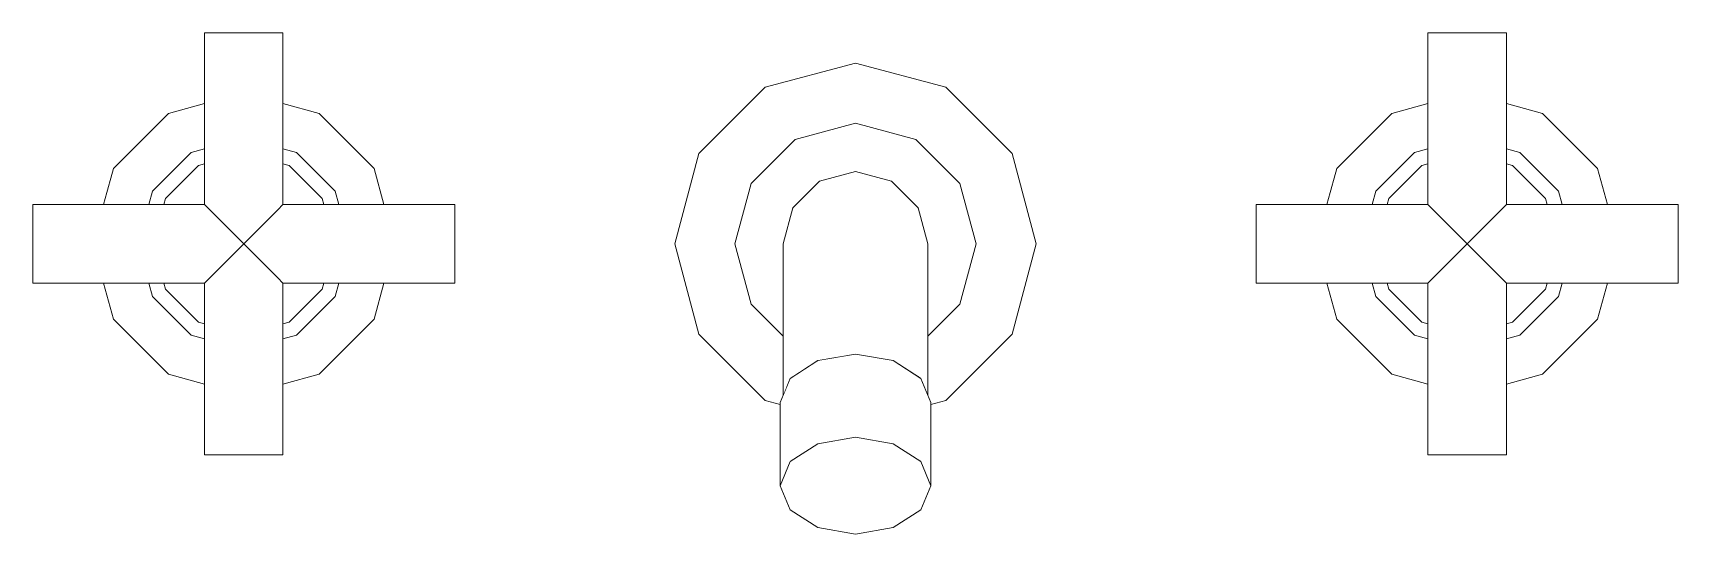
# Model space of a CAD drawing. Header units: millimetres. Extents: x -46169 to 228156, y -86316 to 18123.
# Drawn here: x 112330.2 to 112603.2, y -75859.1 to -75776 of the extents above; entities that cross this region are included whole.
import ezdxf

# ---------------------------------------------------------------- set-up
doc = ezdxf.new("R2010")
doc.units = ezdxf.units.MM
doc.header["$MEASUREMENT"] = 0
doc.linetypes.add('Wipeout_Contour', pattern=[1000, 0, -1000])
doc.layers.add('New_A-35-M_FFE_Fixed', color=7, linetype='Continuous')
doc.layers.add('New_A-35-M_FFE_Fixed_Pen_No__75', color=7, linetype='Continuous', lineweight=20, true_color=0x606060)

# ---------------------------------------------------------------- blocks, each defined once
blk = doc.blocks.new('Section Elem_95_1', base_point=(104446.78, -81110.96))
at = {"color": 254, "linetype": 'Wipeout_Contour', "lineweight": 0, "ltscale": 3797756.387090783}
blk.add_wipeout([(112440.7, -75795.96), (112436.68, -75810.96), (112440.7, -75825.96), (112451.68, -75836.94), (112454.18, -75837.61), (112454.18, -75837.3), (112454.68, -75836.1), (112454.68, -75826.28), (112449.36, -75820.96), (112446.68, -75810.96), (112449.36, -75800.96), (112456.68, -75793.64), (112466.68, -75790.96), (112476.68, -75793.64), (112484, -75800.96), (112486.68, -75810.96), (112484, -75820.96), (112478.68, -75826.28), (112478.68, -75836.1), (112479.18, -75837.3), (112479.18, -75837.61), (112481.68, -75836.94), (112492.66, -75825.96), (112496.68, -75810.96), (112492.66, -75795.96), (112481.68, -75784.98), (112466.68, -75780.96), (112451.68, -75784.98)], dxfattribs=at).dxf.layer = 'New_A-35-M_FFE_Fixed'
at = {"color": 254, "linetype": 'Wipeout_Contour', "lineweight": 0, "ltscale": 1084230.321264449}
blk.add_wipeout([(112343.53, -75798.46), (112341.92, -75804.46), (112349.42, -75804.46), (112350.03, -75802.21), (112356.43, -75795.81), (112358.68, -75795.2), (112358.68, -75787.7), (112352.68, -75789.31)], dxfattribs=at).dxf.layer = 'New_A-35-M_FFE_Fixed'
at = {"color": 254, "linetype": 'Wipeout_Contour', "lineweight": 0, "ltscale": 1084413.710793436}
blk.add_wipeout([(112371.68, -75787.7), (112371.68, -75795.2), (112373.93, -75795.81), (112380.34, -75802.21), (112380.94, -75804.46), (112388.44, -75804.46), (112386.83, -75798.46), (112377.68, -75789.31)], dxfattribs=at).dxf.layer = 'New_A-35-M_FFE_Fixed'
at = {"color": 254, "linetype": 'Wipeout_Contour', "lineweight": 0, "ltscale": 1085576.973103228}
blk.add_wipeout([(112546.53, -75798.46), (112544.92, -75804.46), (112552.42, -75804.46), (112553.03, -75802.21), (112559.43, -75795.81), (112561.68, -75795.2), (112561.68, -75787.7), (112555.68, -75789.31)], dxfattribs=at).dxf.layer = 'New_A-35-M_FFE_Fixed'
at = {"color": 254, "linetype": 'Wipeout_Contour', "lineweight": 0, "ltscale": 1085760.466055422}
blk.add_wipeout([(112580.68, -75789.31), (112574.68, -75787.7), (112574.68, -75795.2), (112576.93, -75795.81), (112583.34, -75802.21), (112583.94, -75804.46), (112591.44, -75804.46), (112589.83, -75798.46)], dxfattribs=at).dxf.layer = 'New_A-35-M_FFE_Fixed'
at = {"color": 254, "linetype": 'Wipeout_Contour', "lineweight": 0, "ltscale": 1084352.857919623}
blk.add_wipeout([(112349.42, -75817.46), (112341.92, -75817.46), (112343.53, -75823.46), (112352.68, -75832.61), (112358.68, -75834.22), (112358.68, -75826.72), (112356.43, -75826.12), (112350.03, -75819.71)], dxfattribs=at).dxf.layer = 'New_A-35-M_FFE_Fixed'
at = {"color": 254, "linetype": 'Wipeout_Contour', "lineweight": 0, "ltscale": 1084536.229473284}
blk.add_wipeout([(112371.68, -75834.22), (112377.68, -75832.61), (112386.83, -75823.46), (112388.44, -75817.46), (112380.94, -75817.46), (112380.34, -75819.71), (112373.93, -75826.12), (112371.68, -75826.72)], dxfattribs=at).dxf.layer = 'New_A-35-M_FFE_Fixed'
at = {"color": 254, "linetype": 'Wipeout_Contour', "lineweight": 0, "ltscale": 1085699.357770334}
blk.add_wipeout([(112552.42, -75817.46), (112544.92, -75817.46), (112546.53, -75823.46), (112555.68, -75832.61), (112561.68, -75834.22), (112561.68, -75826.72), (112559.43, -75826.12), (112553.03, -75819.71)], dxfattribs=at).dxf.layer = 'New_A-35-M_FFE_Fixed'
at = {"color": 254, "linetype": 'Wipeout_Contour', "lineweight": 0, "ltscale": 1085882.83277588}
blk.add_wipeout([(112574.68, -75834.22), (112580.68, -75832.61), (112589.83, -75823.46), (112591.44, -75817.46), (112583.94, -75817.46), (112583.34, -75819.71), (112576.93, -75826.12), (112574.68, -75826.72)], dxfattribs=at).dxf.layer = 'New_A-35-M_FFE_Fixed'
at = {"color": 254, "linetype": 'Wipeout_Contour', "lineweight": 0, "ltscale": 1627853.938393928}
blk.add_wipeout([(112477.51, -75855.11), (112479.18, -75851.09), (112477.51, -75847.07), (112472.93, -75844.13), (112466.68, -75843.05), (112460.43, -75844.13), (112455.86, -75847.07), (112454.18, -75851.09), (112455.86, -75855.11), (112460.43, -75858.05), (112466.68, -75859.12), (112472.93, -75858.05)], dxfattribs=at).dxf.layer = 'New_A-35-M_FFE_Fixed'
at = {"layer": 'New_A-35-M_FFE_Fixed_Pen_No__75', "linetype": 'Continuous'}
for p, q in [((112466.68, -75780.96), (112451.68, -75784.98)), ((112481.68, -75784.98), (112466.68, -75780.96)), ((112440.7, -75795.96), (112436.68, -75810.96)), ((112496.68, -75810.96), (112492.66, -75795.96)), ((112436.68, -75810.96), (112440.7, -75825.96)), ((112492.66, -75825.96), (112496.68, -75810.96)), ((112455.86, -75855.11), (112460.43, -75858.05)), ((112472.93, -75858.05), (112477.51, -75855.11)), ((112460.43, -75858.05), (112466.68, -75859.12)), ((112466.68, -75859.12), (112472.93, -75858.05))]:
    blk.add_line(p, q, dxfattribs=at)
at = {"color": 254, "linetype": 'Wipeout_Contour', "lineweight": 0, "ltscale": 2576980.339208189}
blk.add_wipeout([(112449.36, -75800.96), (112446.68, -75810.96), (112449.36, -75820.96), (112454.68, -75826.28), (112454.68, -75810.96), (112456.29, -75804.96), (112460.68, -75800.57), (112466.68, -75798.96), (112472.68, -75800.57), (112477.07, -75804.96), (112478.68, -75810.96), (112478.68, -75811.47), (112478.68, -75826.28), (112484, -75820.96), (112486.68, -75810.96), (112484, -75800.96), (112476.68, -75793.64), (112466.68, -75790.96), (112456.68, -75793.64)], dxfattribs=at).dxf.layer = 'New_A-35-M_FFE_Fixed'
at = {"color": 254, "linetype": 'Wipeout_Contour', "lineweight": 0, "ltscale": 1084263.234538076}
blk.add_wipeout([(112349.42, -75804.46), (112351.92, -75804.46), (112352.19, -75803.46), (112357.68, -75797.97), (112358.68, -75797.7), (112358.68, -75795.2), (112356.43, -75795.81), (112350.03, -75802.21)], dxfattribs=at).dxf.layer = 'New_A-35-M_FFE_Fixed'
at = {"color": 254, "linetype": 'Wipeout_Contour', "lineweight": 0, "ltscale": 1084406.976357007}
blk.add_wipeout([(112371.68, -75797.7), (112372.68, -75797.97), (112378.17, -75803.46), (112378.44, -75804.46), (112380.94, -75804.46), (112380.34, -75802.21), (112373.93, -75795.81), (112371.68, -75795.2)], dxfattribs=at).dxf.layer = 'New_A-35-M_FFE_Fixed'
at = {"color": 254, "linetype": 'Wipeout_Contour', "lineweight": 0, "ltscale": 1085609.881320663}
blk.add_wipeout([(112553.03, -75802.21), (112552.42, -75804.46), (112554.92, -75804.46), (112555.19, -75803.46), (112560.68, -75797.97), (112561.68, -75797.7), (112561.68, -75795.2), (112559.43, -75795.81)], dxfattribs=at).dxf.layer = 'New_A-35-M_FFE_Fixed'
at = {"color": 254, "linetype": 'Wipeout_Contour', "lineweight": 0, "ltscale": 1085753.704205516}
blk.add_wipeout([(112574.68, -75797.7), (112575.68, -75797.97), (112581.17, -75803.46), (112581.44, -75804.46), (112583.94, -75804.46), (112583.34, -75802.21), (112576.93, -75795.81), (112574.68, -75795.2)], dxfattribs=at).dxf.layer = 'New_A-35-M_FFE_Fixed'
at = {"color": 254, "linetype": 'Wipeout_Contour', "lineweight": 0, "ltscale": 1084359.583376404}
blk.add_wipeout([(112349.42, -75817.46), (112350.03, -75819.71), (112356.43, -75826.12), (112358.68, -75826.72), (112358.68, -75824.22), (112357.68, -75823.95), (112352.19, -75818.46), (112351.92, -75817.46)], dxfattribs=at).dxf.layer = 'New_A-35-M_FFE_Fixed'
at = {"color": 254, "linetype": 'Wipeout_Contour', "lineweight": 0, "ltscale": 1084503.313724025}
blk.add_wipeout([(112372.68, -75823.95), (112371.68, -75824.22), (112371.68, -75826.72), (112373.93, -75826.12), (112380.34, -75819.71), (112380.94, -75817.46), (112378.44, -75817.46), (112378.17, -75818.46)], dxfattribs=at).dxf.layer = 'New_A-35-M_FFE_Fixed'
at = {"color": 254, "linetype": 'Wipeout_Contour', "lineweight": 0, "ltscale": 1085706.110652912}
blk.add_wipeout([(112554.92, -75817.46), (112552.42, -75817.46), (112553.03, -75819.71), (112559.43, -75826.12), (112561.68, -75826.72), (112561.68, -75824.22), (112560.68, -75823.95), (112555.19, -75818.46)], dxfattribs=at).dxf.layer = 'New_A-35-M_FFE_Fixed'
at = {"color": 254, "linetype": 'Wipeout_Contour', "lineweight": 0, "ltscale": 1085849.922090617}
blk.add_wipeout([(112574.68, -75824.22), (112574.68, -75826.72), (112576.93, -75826.12), (112583.34, -75819.71), (112583.94, -75817.46), (112581.44, -75817.46), (112581.17, -75818.46), (112575.68, -75823.95)], dxfattribs=at).dxf.layer = 'New_A-35-M_FFE_Fixed'
at = {"layer": 'New_A-35-M_FFE_Fixed_Pen_No__75', "linetype": 'Continuous'}
for p, q in [((112451.68, -75784.98), (112440.7, -75795.96)), ((112492.66, -75795.96), (112481.68, -75784.98)), ((112466.68, -75790.96), (112456.68, -75793.64)), ((112476.68, -75793.64), (112466.68, -75790.96)), ((112449.36, -75800.96), (112446.68, -75810.96)), ((112486.68, -75810.96), (112484, -75800.96)), ((112446.68, -75810.96), (112449.36, -75820.96)), ((112484, -75820.96), (112486.68, -75810.96)), ((112440.7, -75825.96), (112451.68, -75836.94)), ((112481.68, -75836.94), (112492.66, -75825.96))]:
    blk.add_line(p, q, dxfattribs=at)
at = {"color": 254, "linetype": 'Wipeout_Contour', "lineweight": 0, "ltscale": 677674.540982}
blk.add_wipeout([(112351.92, -75804.46), (112358.68, -75804.46), (112358.68, -75797.7), (112357.68, -75797.97), (112352.19, -75803.46)], dxfattribs=at).dxf.layer = 'New_A-35-M_FFE_Fixed'
at = {"color": 254, "linetype": 'Wipeout_Contour', "lineweight": 0, "ltscale": 677752.699751}
blk.add_wipeout([(112371.68, -75797.7), (112371.68, -75804.46), (112378.44, -75804.46), (112378.17, -75803.46), (112372.68, -75797.97)], dxfattribs=at).dxf.layer = 'New_A-35-M_FFE_Fixed'
at = {"color": 254, "linetype": 'Wipeout_Contour', "lineweight": 0, "ltscale": 678516.19333}
blk.add_wipeout([(112555.19, -75803.46), (112554.92, -75804.46), (112561.68, -75804.46), (112561.68, -75797.7), (112560.68, -75797.97)], dxfattribs=at).dxf.layer = 'New_A-35-M_FFE_Fixed'
at = {"color": 254, "linetype": 'Wipeout_Contour', "lineweight": 0, "ltscale": 678594.396182}
blk.add_wipeout([(112575.68, -75797.97), (112574.68, -75797.7), (112574.68, -75804.46), (112581.44, -75804.46), (112581.17, -75803.46)], dxfattribs=at).dxf.layer = 'New_A-35-M_FFE_Fixed'
at = {"color": 254, "linetype": 'Wipeout_Contour', "lineweight": 0, "ltscale": 542559.272611}
blk.add_wipeout([(112478.68, -75810.96), (112477.07, -75804.96), (112477.07, -75805.52), (112478.68, -75811.47)], dxfattribs=at).dxf.layer = 'New_A-35-M_FFE_Fixed'
at = {"color": 254, "linetype": 'Wipeout_Contour', "lineweight": 0, "ltscale": 677726.398087}
blk.add_wipeout([(112351.92, -75817.46), (112352.19, -75818.46), (112357.68, -75823.95), (112358.68, -75824.22), (112358.68, -75817.46)], dxfattribs=at).dxf.layer = 'New_A-35-M_FFE_Fixed'
at = {"color": 254, "linetype": 'Wipeout_Contour', "lineweight": 0, "ltscale": 677804.551248}
blk.add_wipeout([(112371.68, -75817.46), (112371.68, -75824.22), (112372.68, -75823.95), (112378.17, -75818.46), (112378.44, -75817.46)], dxfattribs=at).dxf.layer = 'New_A-35-M_FFE_Fixed'
at = {"color": 254, "linetype": 'Wipeout_Contour', "lineweight": 0, "ltscale": 678567.986116}
blk.add_wipeout([(112554.92, -75817.46), (112555.19, -75818.46), (112560.68, -75823.95), (112561.68, -75824.22), (112561.68, -75817.46)], dxfattribs=at).dxf.layer = 'New_A-35-M_FFE_Fixed'
at = {"color": 254, "linetype": 'Wipeout_Contour', "lineweight": 0, "ltscale": 678646.183365}
blk.add_wipeout([(112574.68, -75824.22), (112575.68, -75823.95), (112581.17, -75818.46), (112581.44, -75817.46), (112574.68, -75817.46)], dxfattribs=at).dxf.layer = 'New_A-35-M_FFE_Fixed'
at = {"layer": 'New_A-35-M_FFE_Fixed_Pen_No__75', "linetype": 'Continuous'}
for p, q in [((112352.68, -75789.31), (112343.53, -75798.46)), ((112386.83, -75798.46), (112377.68, -75789.31)), ((112546.53, -75798.46), (112555.68, -75789.31)), ((112580.68, -75789.31), (112589.83, -75798.46)), ((112356.43, -75795.81), (112350.03, -75802.21)), ((112380.34, -75802.21), (112373.93, -75795.81)), ((112553.03, -75802.21), (112559.43, -75795.81)), ((112576.93, -75795.81), (112583.34, -75802.21)), ((112350.03, -75819.71), (112356.43, -75826.12)), ((112373.93, -75826.12), (112380.34, -75819.71)), ((112559.43, -75826.12), (112553.03, -75819.71)), ((112583.34, -75819.71), (112576.93, -75826.12)), ((112343.53, -75823.46), (112352.68, -75832.61)), ((112377.68, -75832.61), (112386.83, -75823.46)), ((112555.68, -75832.61), (112546.53, -75823.46)), ((112589.83, -75823.46), (112580.68, -75832.61))]:
    blk.add_line(p, q, dxfattribs=at)
at = {"color": 254, "linetype": 'Wipeout_Contour', "lineweight": 0, "ltscale": 542125.581269}
blk.add_wipeout([(112358.68, -75804.46), (112359.55, -75805.33), (112359.55, -75775.96), (112358.68, -75775.96)], dxfattribs=at).dxf.layer = 'New_A-35-M_FFE_Fixed'
at = {"color": 254, "linetype": 'Wipeout_Contour', "lineweight": 0, "ltscale": 542165.803547}
blk.add_wipeout([(112370.81, -75805.33), (112371.68, -75804.46), (112371.68, -75775.96), (112370.81, -75775.96)], dxfattribs=at).dxf.layer = 'New_A-35-M_FFE_Fixed'
at = {"color": 254, "linetype": 'Wipeout_Contour', "lineweight": 0, "ltscale": 542806.122561}
blk.add_wipeout([(112562.55, -75805.33), (112564.93, -75807.71), (112564.93, -75775.96), (112562.55, -75775.96)], dxfattribs=at).dxf.layer = 'New_A-35-M_FFE_Fixed'
at = {"color": 254, "linetype": 'Wipeout_Contour', "lineweight": 0, "ltscale": 542839.185665}
blk.add_wipeout([(112573.81, -75805.33), (112574.68, -75804.46), (112574.68, -75775.96), (112573.81, -75775.96)], dxfattribs=at).dxf.layer = 'New_A-35-M_FFE_Fixed'
at = {"color": 254, "linetype": 'Wipeout_Contour', "lineweight": 0, "ltscale": 542537.751343}
blk.add_wipeout([(112477.07, -75804.96), (112472.68, -75800.57), (112472.68, -75801.16), (112477.07, -75805.52)], dxfattribs=at).dxf.layer = 'New_A-35-M_FFE_Fixed'
at = {"color": 254, "linetype": 'Wipeout_Contour', "lineweight": 0, "ltscale": 542273.263807}
blk.add_wipeout([(112370.81, -75816.59), (112371.68, -75817.46), (112400.18, -75817.46), (112400.18, -75816.59)], dxfattribs=at).dxf.layer = 'New_A-35-M_FFE_Fixed'
at = {"color": 254, "linetype": 'Wipeout_Contour', "lineweight": 0, "ltscale": 542946.599148}
blk.add_wipeout([(112573.81, -75816.59), (112574.68, -75817.46), (112603.18, -75817.46), (112603.18, -75816.59)], dxfattribs=at).dxf.layer = 'New_A-35-M_FFE_Fixed'
at = {"color": 254, "linetype": 'Wipeout_Contour', "lineweight": 0, "ltscale": 542132.762308}
blk.add_wipeout([(112359.55, -75805.33), (112361.93, -75807.71), (112361.93, -75775.96), (112359.55, -75775.96)], dxfattribs=at).dxf.layer = 'New_A-35-M_FFE_Fixed'
at = {"color": 254, "linetype": 'Wipeout_Contour', "lineweight": 0, "ltscale": 542798.940707}
blk.add_wipeout([(112561.68, -75804.46), (112562.55, -75805.33), (112562.55, -75775.96), (112561.68, -75775.96)], dxfattribs=at).dxf.layer = 'New_A-35-M_FFE_Fixed'
at = {"color": 254, "linetype": 'Wipeout_Contour', "lineweight": 0, "ltscale": 542818.595722}
blk.add_wipeout([(112564.93, -75807.71), (112568.18, -75810.96), (112568.18, -75775.96), (112564.93, -75775.96)], dxfattribs=at).dxf.layer = 'New_A-35-M_FFE_Fixed'
at = {"color": 254, "linetype": 'Wipeout_Contour', "lineweight": 0, "ltscale": 542513.835106}
blk.add_wipeout([(112472.68, -75800.57), (112466.68, -75798.96), (112466.68, -75799.56), (112472.68, -75801.16)], dxfattribs=at).dxf.layer = 'New_A-35-M_FFE_Fixed'
at = {"color": 254, "linetype": 'Wipeout_Contour', "lineweight": 0, "ltscale": 542246.1322}
blk.add_wipeout([(112371.68, -75804.46), (112370.81, -75805.33), (112400.18, -75805.33), (112400.18, -75804.46)], dxfattribs=at).dxf.layer = 'New_A-35-M_FFE_Fixed'
at = {"color": 254, "linetype": 'Wipeout_Contour', "lineweight": 0, "ltscale": 542561.669094}
blk.add_wipeout([(112478.68, -75811.47), (112477.07, -75805.52), (112477.07, -75807.21), (112478.68, -75812.98)], dxfattribs=at).dxf.layer = 'New_A-35-M_FFE_Fixed'
at = {"color": 254, "linetype": 'Wipeout_Contour', "lineweight": 0, "ltscale": 542919.501189}
blk.add_wipeout([(112574.68, -75804.46), (112573.81, -75805.33), (112603.18, -75805.33), (112603.18, -75804.46)], dxfattribs=at).dxf.layer = 'New_A-35-M_FFE_Fixed'
at = {"layer": 'New_A-35-M_FFE_Fixed_Pen_No__75', "linetype": 'Continuous'}
for p, q in [((112359.55, -75775.96), (112358.68, -75775.96)), ((112561.68, -75775.96), (112562.55, -75775.96)), ((112562.55, -75775.96), (112564.93, -75775.96)), ((112358.68, -75787.7), (112352.68, -75789.31)), ((112555.68, -75789.31), (112561.68, -75787.7)), ((112358.68, -75795.2), (112356.43, -75795.81)), ((112559.43, -75795.81), (112561.68, -75795.2)), ((112358.68, -75797.7), (112357.68, -75797.97)), ((112378.17, -75803.46), (112372.68, -75797.97)), ((112560.68, -75797.97), (112561.68, -75797.7)), ((112575.68, -75797.97), (112581.17, -75803.46))]:
    blk.add_line(p, q, dxfattribs=at)
at = {"color": 254, "linetype": 'Wipeout_Contour', "lineweight": 0, "ltscale": 542145.234098}
blk.add_wipeout([(112361.93, -75807.71), (112365.18, -75810.96), (112365.18, -75775.96), (112361.93, -75775.96)], dxfattribs=at).dxf.layer = 'New_A-35-M_FFE_Fixed'
at = {"color": 254, "linetype": 'Wipeout_Contour', "lineweight": 0, "ltscale": 542162.206979}
blk.add_wipeout([(112368.43, -75807.71), (112370.81, -75805.33), (112370.81, -75775.96), (112368.43, -75775.96)], dxfattribs=at).dxf.layer = 'New_A-35-M_FFE_Fixed'
at = {"color": 254, "linetype": 'Wipeout_Contour', "lineweight": 0, "ltscale": 542835.583835}
blk.add_wipeout([(112571.43, -75807.71), (112573.81, -75805.33), (112573.81, -75775.96), (112571.43, -75775.96)], dxfattribs=at).dxf.layer = 'New_A-35-M_FFE_Fixed'
at = {"color": 254, "linetype": 'Wipeout_Contour', "lineweight": 0, "ltscale": 542493.933372}
blk.add_wipeout([(112466.68, -75798.96), (112460.68, -75800.57), (112460.68, -75801.16), (112466.68, -75799.56)], dxfattribs=at).dxf.layer = 'New_A-35-M_FFE_Fixed'
at = {"color": 254, "linetype": 'Wipeout_Contour', "lineweight": 0, "ltscale": 542540.375781}
blk.add_wipeout([(112477.07, -75805.52), (112472.68, -75801.16), (112472.68, -75803), (112477.07, -75807.21)], dxfattribs=at).dxf.layer = 'New_A-35-M_FFE_Fixed'
at = {"color": 254, "linetype": 'Wipeout_Contour', "lineweight": 0, "ltscale": 542110.012684}
blk.add_wipeout([(112359.55, -75805.33), (112358.68, -75804.46), (112330.18, -75804.46), (112330.18, -75805.33)], dxfattribs=at).dxf.layer = 'New_A-35-M_FFE_Fixed'
at = {"color": 254, "linetype": 'Wipeout_Contour', "lineweight": 0, "ltscale": 542789.669337}
blk.add_wipeout([(112564.93, -75807.71), (112562.55, -75805.33), (112533.18, -75805.33), (112533.18, -75807.71)], dxfattribs=at).dxf.layer = 'New_A-35-M_FFE_Fixed'
at = {"layer": 'New_A-35-M_FFE_Fixed_Pen_No__75', "linetype": 'Continuous'}
for p, q in [((112361.93, -75775.96), (112359.55, -75775.96)), ((112371.68, -75775.96), (112370.81, -75775.96)), ((112573.81, -75775.96), (112574.68, -75775.96)), ((112377.68, -75789.31), (112371.68, -75787.7)), ((112574.68, -75787.7), (112580.68, -75789.31)), ((112373.93, -75795.81), (112371.68, -75795.2)), ((112484, -75800.96), (112476.68, -75793.64)), ((112574.68, -75795.2), (112576.93, -75795.81)), ((112357.68, -75797.97), (112352.19, -75803.46)), ((112372.68, -75797.97), (112371.68, -75797.7)), ((112574.68, -75797.7), (112575.68, -75797.97))]:
    blk.add_line(p, q, dxfattribs=at)
at = {"color": 254, "linetype": 'Wipeout_Contour', "lineweight": 0, "ltscale": 542483.379421}
blk.add_wipeout([(112460.68, -75800.57), (112456.29, -75804.96), (112456.29, -75805.52), (112460.68, -75801.16)], dxfattribs=at).dxf.layer = 'New_A-35-M_FFE_Fixed'
at = {"color": 254, "linetype": 'Wipeout_Contour', "lineweight": 0, "ltscale": 542516.588088}
blk.add_wipeout([(112472.68, -75801.16), (112466.68, -75799.56), (112466.68, -75801.45), (112472.68, -75803)], dxfattribs=at).dxf.layer = 'New_A-35-M_FFE_Fixed'
at = {"color": 254, "linetype": 'Wipeout_Contour', "lineweight": 0, "ltscale": 542116.380089}
blk.add_wipeout([(112361.93, -75807.71), (112359.55, -75805.33), (112330.18, -75805.33), (112330.18, -75807.71)], dxfattribs=at).dxf.layer = 'New_A-35-M_FFE_Fixed'
at = {"color": 254, "linetype": 'Wipeout_Contour', "lineweight": 0, "ltscale": 542247.035222}
blk.add_wipeout([(112370.81, -75805.33), (112368.43, -75807.71), (112400.18, -75807.71), (112400.18, -75805.33)], dxfattribs=at).dxf.layer = 'New_A-35-M_FFE_Fixed'
at = {"color": 254, "linetype": 'Wipeout_Contour', "lineweight": 0, "ltscale": 542783.304901}
blk.add_wipeout([(112562.55, -75805.33), (112561.68, -75804.46), (112533.18, -75804.46), (112533.18, -75805.33)], dxfattribs=at).dxf.layer = 'New_A-35-M_FFE_Fixed'
at = {"color": 254, "linetype": 'Wipeout_Contour', "lineweight": 0, "ltscale": 542920.398163}
blk.add_wipeout([(112573.81, -75805.33), (112571.43, -75807.71), (112603.18, -75807.71), (112603.18, -75805.33)], dxfattribs=at).dxf.layer = 'New_A-35-M_FFE_Fixed'
at = {"color": 254, "linetype": 'Wipeout_Contour', "lineweight": 0, "ltscale": 542566.416063}
blk.add_wipeout([(112478.68, -75812.98), (112477.07, -75807.21), (112477.07, -75810.01), (112478.68, -75815.46)], dxfattribs=at).dxf.layer = 'New_A-35-M_FFE_Fixed'
at = {"layer": 'New_A-35-M_FFE_Fixed_Pen_No__75', "linetype": 'Continuous'}
for p, q in [((112358.68, -75775.96), (112358.68, -75804.46)), ((112371.68, -75775.96), (112371.68, -75804.46)), ((112561.68, -75775.96), (112561.68, -75804.46)), ((112574.68, -75775.96), (112574.68, -75804.46)), ((112555.19, -75803.46), (112560.68, -75797.97)), ((112343.53, -75798.46), (112341.92, -75804.46)), ((112388.44, -75804.46), (112386.83, -75798.46)), ((112544.92, -75804.46), (112546.53, -75798.46)), ((112589.83, -75798.46), (112591.44, -75804.46)), ((112350.03, -75802.21), (112349.42, -75804.46)), ((112352.19, -75803.46), (112351.92, -75804.46)), ((112378.44, -75804.46), (112378.17, -75803.46)), ((112380.94, -75804.46), (112380.34, -75802.21)), ((112552.42, -75804.46), (112553.03, -75802.21)), ((112554.92, -75804.46), (112555.19, -75803.46)), ((112581.17, -75803.46), (112581.44, -75804.46)), ((112583.34, -75802.21), (112583.94, -75804.46)), ((112330.18, -75804.46), (112358.68, -75804.46)), ((112330.18, -75804.46), (112330.18, -75805.33)), ((112358.68, -75804.46), (112359.55, -75805.33)), ((112370.81, -75805.33), (112371.68, -75804.46)), ((112371.68, -75804.46), (112400.18, -75804.46)), ((112400.18, -75804.46), (112400.18, -75805.33)), ((112561.68, -75804.46), (112533.18, -75804.46)), ((112533.18, -75804.46), (112533.18, -75805.33)), ((112561.68, -75804.46), (112562.55, -75805.33)), ((112573.81, -75805.33), (112574.68, -75804.46)), ((112603.18, -75804.46), (112574.68, -75804.46)), ((112603.18, -75804.46), (112603.18, -75805.33))]:
    blk.add_line(p, q, dxfattribs=at)
at = {"color": 254, "linetype": 'Wipeout_Contour', "lineweight": 0, "ltscale": 542156.011562}
blk.add_wipeout([(112365.18, -75810.96), (112368.43, -75807.71), (112368.43, -75775.96), (112365.18, -75775.96)], dxfattribs=at).dxf.layer = 'New_A-35-M_FFE_Fixed'
at = {"color": 254, "linetype": 'Wipeout_Contour', "lineweight": 0, "ltscale": 542829.379263}
blk.add_wipeout([(112568.18, -75810.96), (112571.43, -75807.71), (112571.43, -75775.96), (112568.18, -75775.96)], dxfattribs=at).dxf.layer = 'New_A-35-M_FFE_Fixed'
at = {"color": 254, "linetype": 'Wipeout_Contour', "lineweight": 0, "ltscale": 542496.686455}
blk.add_wipeout([(112466.68, -75799.56), (112460.68, -75801.16), (112460.68, -75803), (112466.68, -75801.45)], dxfattribs=at).dxf.layer = 'New_A-35-M_FFE_Fixed'
at = {"color": 254, "linetype": 'Wipeout_Contour', "lineweight": 0, "ltscale": 542545.605221}
blk.add_wipeout([(112477.07, -75807.21), (112472.68, -75803), (112472.68, -75806.01), (112477.07, -75810.01)], dxfattribs=at).dxf.layer = 'New_A-35-M_FFE_Fixed'
at = {"color": 254, "linetype": 'Wipeout_Contour', "lineweight": 0, "ltscale": 542485.000657}
blk.add_wipeout([(112456.29, -75804.96), (112454.68, -75810.96), (112454.68, -75811.47), (112456.29, -75805.52)], dxfattribs=at).dxf.layer = 'New_A-35-M_FFE_Fixed'
at = {"layer": 'New_A-35-M_FFE_Fixed_Pen_No__75', "linetype": 'Continuous'}
for p, q in [((112365.18, -75775.96), (112361.93, -75775.96)), ((112368.43, -75775.96), (112365.18, -75775.96)), ((112370.81, -75775.96), (112368.43, -75775.96)), ((112564.93, -75775.96), (112568.18, -75775.96)), ((112568.18, -75775.96), (112571.43, -75775.96)), ((112571.43, -75775.96), (112573.81, -75775.96))]:
    blk.add_line(p, q, dxfattribs=at)
at = {"color": 254, "linetype": 'Wipeout_Contour', "lineweight": 0, "ltscale": 542486.004121}
blk.add_wipeout([(112460.68, -75801.16), (112456.29, -75805.52), (112456.29, -75807.21), (112460.68, -75803)], dxfattribs=at).dxf.layer = 'New_A-35-M_FFE_Fixed'
at = {"color": 254, "linetype": 'Wipeout_Contour', "lineweight": 0, "ltscale": 542522.093664}
blk.add_wipeout([(112472.68, -75803), (112466.68, -75801.45), (112466.68, -75804.55), (112472.68, -75806.01)], dxfattribs=at).dxf.layer = 'New_A-35-M_FFE_Fixed'
at = {"color": 254, "linetype": 'Wipeout_Contour', "lineweight": 0, "ltscale": 542248.64969}
blk.add_wipeout([(112368.43, -75807.71), (112365.18, -75810.96), (112400.18, -75810.96), (112400.18, -75807.71)], dxfattribs=at).dxf.layer = 'New_A-35-M_FFE_Fixed'
at = {"color": 254, "linetype": 'Wipeout_Contour', "lineweight": 0, "ltscale": 542922.002182}
blk.add_wipeout([(112571.43, -75807.71), (112568.18, -75810.96), (112603.18, -75810.96), (112603.18, -75807.71)], dxfattribs=at).dxf.layer = 'New_A-35-M_FFE_Fixed'
at = {"color": 254, "linetype": 'Wipeout_Contour', "lineweight": 0, "ltscale": 542573.406758}
blk.add_wipeout([(112478.68, -75815.46), (112477.07, -75810.01), (112477.07, -75813.83), (112478.68, -75818.86)], dxfattribs=at).dxf.layer = 'New_A-35-M_FFE_Fixed'
at = {"layer": 'New_A-35-M_FFE_Fixed_Pen_No__75', "linetype": 'Continuous'}
for p, q in [((112456.68, -75793.64), (112449.36, -75800.96)), ((112368.43, -75807.71), (112370.81, -75805.33)), ((112400.18, -75805.33), (112400.18, -75807.71)), ((112571.43, -75807.71), (112573.81, -75805.33)), ((112603.18, -75805.33), (112603.18, -75807.71)), ((112478.68, -75810.96), (112478.68, -75811.47))]:
    blk.add_line(p, q, dxfattribs=at)
at = {"color": 254, "linetype": 'Wipeout_Contour', "lineweight": 0, "ltscale": 542502.192231}
blk.add_wipeout([(112466.68, -75801.45), (112460.68, -75803), (112460.68, -75806.01), (112466.68, -75804.55)], dxfattribs=at).dxf.layer = 'New_A-35-M_FFE_Fixed'
at = {"color": 254, "linetype": 'Wipeout_Contour', "lineweight": 0, "ltscale": 542487.397468}
blk.add_wipeout([(112456.29, -75805.52), (112454.68, -75811.47), (112454.68, -75812.98), (112456.29, -75807.21)], dxfattribs=at).dxf.layer = 'New_A-35-M_FFE_Fixed'
at = {"color": 254, "linetype": 'Wipeout_Contour', "lineweight": 0, "ltscale": 542553.307502}
blk.add_wipeout([(112477.07, -75810.01), (112472.68, -75806.01), (112472.68, -75810.15), (112477.07, -75813.83)], dxfattribs=at).dxf.layer = 'New_A-35-M_FFE_Fixed'
at = {"color": 254, "linetype": 'Wipeout_Contour', "lineweight": 0, "ltscale": 542255.919646}
blk.add_wipeout([(112365.18, -75810.96), (112368.43, -75814.21), (112400.18, -75814.21), (112400.18, -75810.96)], dxfattribs=at).dxf.layer = 'New_A-35-M_FFE_Fixed'
at = {"color": 254, "linetype": 'Wipeout_Contour', "lineweight": 0, "ltscale": 542929.263122}
blk.add_wipeout([(112568.18, -75810.96), (112571.43, -75814.21), (112603.18, -75814.21), (112603.18, -75810.96)], dxfattribs=at).dxf.layer = 'New_A-35-M_FFE_Fixed'
at = {"layer": 'New_A-35-M_FFE_Fixed_Pen_No__75', "linetype": 'Continuous'}
for p, q in [((112466.68, -75798.96), (112460.68, -75800.57)), ((112472.68, -75800.57), (112466.68, -75798.96)), ((112400.18, -75807.71), (112400.18, -75810.96)), ((112603.18, -75807.71), (112603.18, -75810.96))]:
    blk.add_line(p, q, dxfattribs=at)
at = {"color": 254, "linetype": 'Wipeout_Contour', "lineweight": 0, "ltscale": 542491.23408}
blk.add_wipeout([(112460.68, -75803), (112456.29, -75807.21), (112456.29, -75810.01), (112460.68, -75806.01)], dxfattribs=at).dxf.layer = 'New_A-35-M_FFE_Fixed'
at = {"color": 254, "linetype": 'Wipeout_Contour', "lineweight": 0, "ltscale": 542530.204937}
blk.add_wipeout([(112472.68, -75806.01), (112466.68, -75804.55), (112466.68, -75808.8), (112472.68, -75810.15)], dxfattribs=at).dxf.layer = 'New_A-35-M_FFE_Fixed'
at = {"color": 254, "linetype": 'Wipeout_Contour', "lineweight": 0, "ltscale": 542127.358655}
blk.add_wipeout([(112365.18, -75810.96), (112361.93, -75807.71), (112330.18, -75807.71), (112330.18, -75810.96)], dxfattribs=at).dxf.layer = 'New_A-35-M_FFE_Fixed'
at = {"color": 254, "linetype": 'Wipeout_Contour', "lineweight": 0, "ltscale": 542800.642733}
blk.add_wipeout([(112568.18, -75810.96), (112564.93, -75807.71), (112533.18, -75807.71), (112533.18, -75810.96)], dxfattribs=at).dxf.layer = 'New_A-35-M_FFE_Fixed'
at = {"color": 254, "linetype": 'Wipeout_Contour', "lineweight": 0, "ltscale": 542266.89702}
blk.add_wipeout([(112368.43, -75814.21), (112370.81, -75816.59), (112400.18, -75816.59), (112400.18, -75814.21)], dxfattribs=at).dxf.layer = 'New_A-35-M_FFE_Fixed'
at = {"color": 254, "linetype": 'Wipeout_Contour', "lineweight": 0, "ltscale": 542582.494303}
blk.add_wipeout([(112478.68, -75818.86), (112477.07, -75813.83), (112477.07, -75818.61), (112478.68, -75823.1)], dxfattribs=at).dxf.layer = 'New_A-35-M_FFE_Fixed'
at = {"color": 254, "linetype": 'Wipeout_Contour', "lineweight": 0, "ltscale": 542940.235329}
blk.add_wipeout([(112571.43, -75814.21), (112573.81, -75816.59), (112603.18, -75816.59), (112603.18, -75814.21)], dxfattribs=at).dxf.layer = 'New_A-35-M_FFE_Fixed'
at = {"layer": 'New_A-35-M_FFE_Fixed_Pen_No__75', "linetype": 'Continuous'}
for p, q in [((112477.07, -75804.96), (112472.68, -75800.57)), ((112330.18, -75805.33), (112330.18, -75807.71)), ((112359.55, -75805.33), (112361.93, -75807.71)), ((112533.18, -75805.33), (112533.18, -75807.71)), ((112562.55, -75805.33), (112564.93, -75807.71)), ((112400.18, -75810.96), (112400.18, -75814.21)), ((112478.68, -75811.47), (112478.68, -75812.98)), ((112603.18, -75810.96), (112603.18, -75814.21)), ((112400.18, -75814.21), (112400.18, -75816.59)), ((112478.68, -75812.98), (112478.68, -75815.46)), ((112603.18, -75814.21), (112603.18, -75816.59)), ((112378.17, -75818.46), (112378.44, -75817.46)), ((112380.34, -75819.71), (112380.94, -75817.46)), ((112386.83, -75823.46), (112388.44, -75817.46)), ((112400.18, -75816.59), (112400.18, -75817.46)), ((112581.44, -75817.46), (112581.17, -75818.46)), ((112583.94, -75817.46), (112583.34, -75819.71)), ((112591.44, -75817.46), (112589.83, -75823.46)), ((112603.18, -75816.59), (112603.18, -75817.46))]:
    blk.add_line(p, q, dxfattribs=at)
at = {"color": 254, "linetype": 'Wipeout_Contour', "lineweight": 0, "ltscale": 542510.303798}
blk.add_wipeout([(112466.68, -75804.55), (112460.68, -75806.01), (112460.68, -75810.15), (112466.68, -75808.8)], dxfattribs=at).dxf.layer = 'New_A-35-M_FFE_Fixed'
at = {"color": 254, "linetype": 'Wipeout_Contour', "lineweight": 0, "ltscale": 542492.145085}
blk.add_wipeout([(112456.29, -75807.21), (112454.68, -75812.98), (112454.68, -75815.46), (112456.29, -75810.01)], dxfattribs=at).dxf.layer = 'New_A-35-M_FFE_Fixed'
at = {"color": 254, "linetype": 'Wipeout_Contour', "lineweight": 0, "ltscale": 542238.050963}
blk.add_wipeout([(112368.43, -75814.21), (112365.18, -75810.96), (112365.18, -75845.96), (112368.43, -75845.96)], dxfattribs=at).dxf.layer = 'New_A-35-M_FFE_Fixed'
at = {"color": 254, "linetype": 'Wipeout_Contour', "lineweight": 0, "ltscale": 542563.320785}
blk.add_wipeout([(112477.07, -75813.83), (112472.68, -75810.15), (112472.68, -75815.32), (112477.07, -75818.61)], dxfattribs=at).dxf.layer = 'New_A-35-M_FFE_Fixed'
at = {"color": 254, "linetype": 'Wipeout_Contour', "lineweight": 0, "ltscale": 542911.316912}
blk.add_wipeout([(112571.43, -75814.21), (112568.18, -75810.96), (112568.18, -75845.96), (112571.43, -75845.96)], dxfattribs=at).dxf.layer = 'New_A-35-M_FFE_Fixed'
at = {"color": 254, "linetype": 'Wipeout_Contour', "lineweight": 0, "ltscale": 542257.701791}
blk.add_wipeout([(112371.68, -75817.46), (112370.81, -75816.59), (112370.81, -75845.96), (112371.68, -75845.96)], dxfattribs=at).dxf.layer = 'New_A-35-M_FFE_Fixed'
at = {"color": 254, "linetype": 'Wipeout_Contour', "lineweight": 0, "ltscale": 542930.96993}
blk.add_wipeout([(112574.68, -75817.46), (112573.81, -75816.59), (112573.81, -75845.96), (112574.68, -75845.96)], dxfattribs=at).dxf.layer = 'New_A-35-M_FFE_Fixed'
at = {"layer": 'New_A-35-M_FFE_Fixed_Pen_No__75', "linetype": 'Continuous'}
for p, q in [((112478.68, -75810.96), (112477.07, -75804.96)), ((112372.68, -75823.95), (112378.17, -75818.46)), ((112581.17, -75818.46), (112575.68, -75823.95))]:
    blk.add_line(p, q, dxfattribs=at)
at = {"color": 254, "linetype": 'Wipeout_Contour', "lineweight": 0, "ltscale": 542498.937126}
blk.add_wipeout([(112460.68, -75806.01), (112456.29, -75810.01), (112456.29, -75813.83), (112460.68, -75810.15)], dxfattribs=at).dxf.layer = 'New_A-35-M_FFE_Fixed'
at = {"color": 254, "linetype": 'Wipeout_Contour', "lineweight": 0, "ltscale": 542540.75129}
blk.add_wipeout([(112472.68, -75810.15), (112466.68, -75808.8), (112466.68, -75814.12), (112472.68, -75815.32)], dxfattribs=at).dxf.layer = 'New_A-35-M_FFE_Fixed'
at = {"color": 254, "linetype": 'Wipeout_Contour', "lineweight": 0, "ltscale": 542134.63031}
blk.add_wipeout([(112361.93, -75814.21), (112365.18, -75810.96), (112330.18, -75810.96), (112330.18, -75814.21)], dxfattribs=at).dxf.layer = 'New_A-35-M_FFE_Fixed'
at = {"color": 254, "linetype": 'Wipeout_Contour', "lineweight": 0, "ltscale": 542807.905368}
blk.add_wipeout([(112564.93, -75814.21), (112568.18, -75810.96), (112533.18, -75810.96), (112533.18, -75814.21)], dxfattribs=at).dxf.layer = 'New_A-35-M_FFE_Fixed'
at = {"color": 254, "linetype": 'Wipeout_Contour', "lineweight": 0, "ltscale": 542250.521468}
blk.add_wipeout([(112370.81, -75816.59), (112368.43, -75814.21), (112368.43, -75845.96), (112370.81, -75845.96)], dxfattribs=at).dxf.layer = 'New_A-35-M_FFE_Fixed'
at = {"color": 254, "linetype": 'Wipeout_Contour', "lineweight": 0, "ltscale": 542923.78879}
blk.add_wipeout([(112573.81, -75816.59), (112571.43, -75814.21), (112571.43, -75845.96), (112573.81, -75845.96)], dxfattribs=at).dxf.layer = 'New_A-35-M_FFE_Fixed'
at = {"color": 254, "linetype": 'Wipeout_Contour', "lineweight": 0, "ltscale": 542593.390436}
blk.add_wipeout([(112478.68, -75823.1), (112477.07, -75818.61), (112477.07, -75824.08), (112478.68, -75828.11)], dxfattribs=at).dxf.layer = 'New_A-35-M_FFE_Fixed'
at = {"layer": 'New_A-35-M_FFE_Fixed_Pen_No__75', "linetype": 'Continuous'}
for p, q in [((112460.68, -75800.57), (112456.29, -75804.96)), ((112330.18, -75807.71), (112330.18, -75810.96)), ((112533.18, -75807.71), (112533.18, -75810.96)), ((112370.81, -75816.59), (112368.43, -75814.21)), ((112573.81, -75816.59), (112571.43, -75814.21)), ((112371.68, -75817.46), (112370.81, -75816.59)), ((112371.68, -75817.46), (112400.18, -75817.46)), ((112371.68, -75817.46), (112371.68, -75845.96)), ((112478.68, -75815.46), (112478.68, -75818.86)), ((112574.68, -75817.46), (112573.81, -75816.59)), ((112603.18, -75817.46), (112574.68, -75817.46)), ((112574.68, -75817.46), (112574.68, -75845.96)), ((112371.68, -75824.22), (112372.68, -75823.95)), ((112575.68, -75823.95), (112574.68, -75824.22)), ((112371.68, -75826.72), (112373.93, -75826.12)), ((112576.93, -75826.12), (112574.68, -75826.72)), ((112371.68, -75834.22), (112377.68, -75832.61)), ((112580.68, -75832.61), (112574.68, -75834.22)), ((112370.81, -75845.96), (112368.43, -75845.96)), ((112371.68, -75845.96), (112370.81, -75845.96)), ((112571.43, -75845.96), (112573.81, -75845.96)), ((112573.81, -75845.96), (112574.68, -75845.96))]:
    blk.add_line(p, q, dxfattribs=at)
at = {"color": 254, "linetype": 'Wipeout_Contour', "lineweight": 0, "ltscale": 542520.850533}
blk.add_wipeout([(112466.68, -75808.8), (112460.68, -75810.15), (112460.68, -75815.32), (112466.68, -75814.12)], dxfattribs=at).dxf.layer = 'New_A-35-M_FFE_Fixed'
at = {"color": 254, "linetype": 'Wipeout_Contour', "lineweight": 0, "ltscale": 542227.275201}
blk.add_wipeout([(112365.18, -75810.96), (112361.93, -75814.21), (112361.93, -75845.96), (112365.18, -75845.96)], dxfattribs=at).dxf.layer = 'New_A-35-M_FFE_Fixed'
at = {"color": 254, "linetype": 'Wipeout_Contour', "lineweight": 0, "ltscale": 542499.136733}
blk.add_wipeout([(112456.29, -75810.01), (112454.68, -75815.46), (112454.68, -75818.86), (112456.29, -75813.83)], dxfattribs=at).dxf.layer = 'New_A-35-M_FFE_Fixed'
at = {"color": 254, "linetype": 'Wipeout_Contour', "lineweight": 0, "ltscale": 542900.53507}
blk.add_wipeout([(112568.18, -75810.96), (112564.93, -75814.21), (112564.93, -75845.96), (112568.18, -75845.96)], dxfattribs=at).dxf.layer = 'New_A-35-M_FFE_Fixed'
at = {"color": 254, "linetype": 'Wipeout_Contour', "lineweight": 0, "ltscale": 542575.1877}
blk.add_wipeout([(112477.07, -75818.61), (112472.68, -75815.32), (112472.68, -75821.14), (112477.07, -75824.08)], dxfattribs=at).dxf.layer = 'New_A-35-M_FFE_Fixed'
at = {"layer": 'New_A-35-M_FFE_Fixed_Pen_No__75', "linetype": 'Continuous'}
for p, q in [((112361.93, -75807.71), (112365.18, -75810.96)), ((112365.18, -75810.96), (112368.43, -75807.71)), ((112564.93, -75807.71), (112568.18, -75810.96)), ((112568.18, -75810.96), (112571.43, -75807.71)), ((112368.43, -75814.21), (112365.18, -75810.96)), ((112454.68, -75810.96), (112454.68, -75811.47)), ((112571.43, -75814.21), (112568.18, -75810.96)), ((112368.43, -75845.96), (112365.18, -75845.96)), ((112568.18, -75845.96), (112571.43, -75845.96))]:
    blk.add_line(p, q, dxfattribs=at)
at = {"color": 254, "linetype": 'Wipeout_Contour', "lineweight": 0, "ltscale": 542508.951403}
blk.add_wipeout([(112460.68, -75810.15), (112456.29, -75813.83), (112456.29, -75818.61), (112460.68, -75815.32)], dxfattribs=at).dxf.layer = 'New_A-35-M_FFE_Fixed'
at = {"color": 254, "linetype": 'Wipeout_Contour', "lineweight": 0, "ltscale": 542136.246712}
blk.add_wipeout([(112359.55, -75816.59), (112361.93, -75814.21), (112330.18, -75814.21), (112330.18, -75816.59)], dxfattribs=at).dxf.layer = 'New_A-35-M_FFE_Fixed'
at = {"color": 254, "linetype": 'Wipeout_Contour', "lineweight": 0, "ltscale": 542553.180164}
blk.add_wipeout([(112472.68, -75815.32), (112466.68, -75814.12), (112466.68, -75820.06), (112472.68, -75821.14)], dxfattribs=at).dxf.layer = 'New_A-35-M_FFE_Fixed'
at = {"color": 254, "linetype": 'Wipeout_Contour', "lineweight": 0, "ltscale": 542809.511318}
blk.add_wipeout([(112562.55, -75816.59), (112564.93, -75814.21), (112533.18, -75814.21), (112533.18, -75816.59)], dxfattribs=at).dxf.layer = 'New_A-35-M_FFE_Fixed'
at = {"color": 254, "linetype": 'Wipeout_Contour', "lineweight": 0, "ltscale": 678262.571635}
blk.add_wipeout([(112477.07, -75833), (112477.51, -75833.28), (112478.68, -75836.1), (112478.68, -75828.11), (112477.07, -75824.08)], dxfattribs=at).dxf.layer = 'New_A-35-M_FFE_Fixed'
at = {"layer": 'New_A-35-M_FFE_Fixed_Pen_No__75', "linetype": 'Continuous'}
for p, q in [((112456.29, -75804.96), (112454.68, -75810.96)), ((112330.18, -75810.96), (112330.18, -75814.21)), ((112533.18, -75810.96), (112533.18, -75814.21)), ((112478.68, -75818.86), (112478.68, -75823.1)), ((112478.68, -75826.28), (112484, -75820.96)), ((112478.68, -75823.1), (112478.68, -75828.11))]:
    blk.add_line(p, q, dxfattribs=at)
at = {"color": 254, "linetype": 'Wipeout_Contour', "lineweight": 0, "ltscale": 542508.225518}
blk.add_wipeout([(112456.29, -75813.83), (112454.68, -75818.86), (112454.68, -75823.1), (112456.29, -75818.61)], dxfattribs=at).dxf.layer = 'New_A-35-M_FFE_Fixed'
at = {"color": 254, "linetype": 'Wipeout_Contour', "lineweight": 0, "ltscale": 542533.279857}
blk.add_wipeout([(112466.68, -75814.12), (112460.68, -75815.32), (112460.68, -75821.14), (112466.68, -75820.06)], dxfattribs=at).dxf.layer = 'New_A-35-M_FFE_Fixed'
at = {"color": 254, "linetype": 'Wipeout_Contour', "lineweight": 0, "ltscale": 542137.151109}
blk.add_wipeout([(112358.68, -75817.46), (112359.55, -75816.59), (112330.18, -75816.59), (112330.18, -75817.46)], dxfattribs=at).dxf.layer = 'New_A-35-M_FFE_Fixed'
at = {"color": 254, "linetype": 'Wipeout_Contour', "lineweight": 0, "ltscale": 542810.409664}
blk.add_wipeout([(112561.68, -75817.46), (112562.55, -75816.59), (112533.18, -75816.59), (112533.18, -75817.46)], dxfattribs=at).dxf.layer = 'New_A-35-M_FFE_Fixed'
at = {"color": 254, "linetype": 'Wipeout_Contour', "lineweight": 0, "ltscale": 678240.194535}
blk.add_wipeout([(112472.68, -75830.3), (112472.93, -75830.34), (112477.07, -75833), (112477.07, -75824.08), (112472.68, -75821.14)], dxfattribs=at).dxf.layer = 'New_A-35-M_FFE_Fixed'
at = {"layer": 'New_A-35-M_FFE_Fixed_Pen_No__75', "linetype": 'Continuous'}
for p, q in [((112454.68, -75811.47), (112454.68, -75812.98)), ((112330.18, -75814.21), (112330.18, -75816.59)), ((112454.68, -75812.98), (112454.68, -75815.46)), ((112533.18, -75814.21), (112533.18, -75816.59)), ((112330.18, -75816.59), (112330.18, -75817.46)), ((112341.92, -75817.46), (112343.53, -75823.46)), ((112349.42, -75817.46), (112350.03, -75819.71)), ((112351.92, -75817.46), (112352.19, -75818.46)), ((112533.18, -75816.59), (112533.18, -75817.46)), ((112546.53, -75823.46), (112544.92, -75817.46)), ((112553.03, -75819.71), (112552.42, -75817.46)), ((112555.19, -75818.46), (112554.92, -75817.46))]:
    blk.add_line(p, q, dxfattribs=at)
at = {"color": 254, "linetype": 'Wipeout_Contour', "lineweight": 0, "ltscale": 542221.081631}
blk.add_wipeout([(112361.93, -75814.21), (112359.55, -75816.59), (112359.55, -75845.96), (112361.93, -75845.96)], dxfattribs=at).dxf.layer = 'New_A-35-M_FFE_Fixed'
at = {"color": 254, "linetype": 'Wipeout_Contour', "lineweight": 0, "ltscale": 542520.819496}
blk.add_wipeout([(112460.68, -75815.32), (112456.29, -75818.61), (112456.29, -75824.08), (112460.68, -75821.14)], dxfattribs=at).dxf.layer = 'New_A-35-M_FFE_Fixed'
at = {"color": 254, "linetype": 'Wipeout_Contour', "lineweight": 0, "ltscale": 542890.731781}
blk.add_wipeout([(112562.55, -75816.59), (112561.68, -75817.46), (112561.68, -75845.96), (112562.55, -75845.96)], dxfattribs=at).dxf.layer = 'New_A-35-M_FFE_Fixed'
at = {"color": 254, "linetype": 'Wipeout_Contour', "lineweight": 0, "ltscale": 542570.01366}
blk.add_wipeout([(112466.68, -75829.26), (112472.68, -75830.3), (112472.68, -75821.14), (112466.68, -75820.06)], dxfattribs=at).dxf.layer = 'New_A-35-M_FFE_Fixed'
at = {"color": 254, "linetype": 'Wipeout_Contour', "lineweight": 0, "ltscale": 542636.745979}
blk.add_wipeout([(112479.18, -75837.3), (112477.51, -75833.28), (112477.51, -75847.07), (112479.18, -75851.09)], dxfattribs=at).dxf.layer = 'New_A-35-M_FFE_Fixed'
at = {"layer": 'New_A-35-M_FFE_Fixed_Pen_No__75', "linetype": 'Continuous'}
for p, q in [((112365.18, -75810.96), (112361.93, -75814.21)), ((112560.68, -75823.95), (112555.19, -75818.46)), ((112479.18, -75837.61), (112481.68, -75836.94)), ((112479.18, -75837.3), (112479.18, -75851.09)), ((112365.18, -75845.96), (112361.93, -75845.96)), ((112477.51, -75855.11), (112479.18, -75851.09))]:
    blk.add_line(p, q, dxfattribs=at)
at = {"color": 254, "linetype": 'Wipeout_Contour', "lineweight": 0, "ltscale": 542894.332341}
blk.add_wipeout([(112564.93, -75814.21), (112562.55, -75816.59), (112562.55, -75845.96), (112564.93, -75845.96)], dxfattribs=at).dxf.layer = 'New_A-35-M_FFE_Fixed'
at = {"color": 254, "linetype": 'Wipeout_Contour', "lineweight": 0, "ltscale": 542217.486335}
blk.add_wipeout([(112359.55, -75816.59), (112358.68, -75817.46), (112358.68, -75845.96), (112359.55, -75845.96)], dxfattribs=at).dxf.layer = 'New_A-35-M_FFE_Fixed'
at = {"color": 254, "linetype": 'Wipeout_Contour', "lineweight": 0, "ltscale": 542519.123137}
blk.add_wipeout([(112456.29, -75818.61), (112454.68, -75823.1), (112454.68, -75828.11), (112456.29, -75824.08)], dxfattribs=at).dxf.layer = 'New_A-35-M_FFE_Fixed'
at = {"color": 254, "linetype": 'Wipeout_Contour', "lineweight": 0, "ltscale": 542550.113967}
blk.add_wipeout([(112460.68, -75830.3), (112466.68, -75829.26), (112466.68, -75820.06), (112460.68, -75821.14)], dxfattribs=at).dxf.layer = 'New_A-35-M_FFE_Fixed'
at = {"color": 254, "linetype": 'Wipeout_Contour', "lineweight": 0, "ltscale": 542618.601568}
blk.add_wipeout([(112477.51, -75833.28), (112472.93, -75830.34), (112472.93, -75844.13), (112477.51, -75847.07)], dxfattribs=at).dxf.layer = 'New_A-35-M_FFE_Fixed'
at = {"layer": 'New_A-35-M_FFE_Fixed_Pen_No__75', "linetype": 'Continuous'}
for p, q in [((112568.18, -75810.96), (112564.93, -75814.21)), ((112361.93, -75814.21), (112359.55, -75816.59)), ((112564.93, -75814.21), (112562.55, -75816.59)), ((112358.68, -75817.46), (112330.18, -75817.46)), ((112359.55, -75816.59), (112358.68, -75817.46)), ((112358.68, -75817.46), (112358.68, -75845.96)), ((112454.68, -75815.46), (112454.68, -75818.86)), ((112561.68, -75817.46), (112533.18, -75817.46)), ((112562.55, -75816.59), (112561.68, -75817.46)), ((112561.68, -75817.46), (112561.68, -75845.96)), ((112352.19, -75818.46), (112357.68, -75823.95)), ((112357.68, -75823.95), (112358.68, -75824.22)), ((112561.68, -75824.22), (112560.68, -75823.95)), ((112356.43, -75826.12), (112358.68, -75826.72)), ((112478.68, -75828.11), (112478.68, -75836.1)), ((112561.68, -75826.72), (112559.43, -75826.12)), ((112352.68, -75832.61), (112358.68, -75834.22)), ((112479.18, -75837.3), (112477.51, -75833.28)), ((112561.68, -75834.22), (112555.68, -75832.61)), ((112359.55, -75845.96), (112358.68, -75845.96)), ((112361.93, -75845.96), (112359.55, -75845.96)), ((112479.18, -75851.09), (112477.51, -75847.07)), ((112561.68, -75845.96), (112562.55, -75845.96)), ((112562.55, -75845.96), (112564.93, -75845.96)), ((112564.93, -75845.96), (112568.18, -75845.96))]:
    blk.add_line(p, q, dxfattribs=at)
at = {"color": 254, "linetype": 'Wipeout_Contour', "lineweight": 0, "ltscale": 678174.729}
blk.add_wipeout([(112456.29, -75833), (112460.43, -75830.34), (112460.68, -75830.3), (112460.68, -75821.14), (112456.29, -75824.08)], dxfattribs=at).dxf.layer = 'New_A-35-M_FFE_Fixed'
at = {"color": 254, "linetype": 'Wipeout_Contour', "lineweight": 0, "ltscale": 542596.158518}
blk.add_wipeout([(112472.93, -75830.34), (112466.68, -75829.26), (112466.68, -75843.05), (112472.93, -75844.13)], dxfattribs=at).dxf.layer = 'New_A-35-M_FFE_Fixed'
at = {"layer": 'New_A-35-M_FFE_Fixed_Pen_No__75', "linetype": 'Continuous'}
for p, q in [((112477.51, -75833.28), (112472.93, -75830.34)), ((112477.51, -75847.07), (112472.93, -75844.13))]:
    blk.add_line(p, q, dxfattribs=at)
at = {"color": 254, "linetype": 'Wipeout_Contour', "lineweight": 0, "ltscale": 678169.9728}
blk.add_wipeout([(112454.68, -75836.1), (112455.86, -75833.28), (112456.29, -75833), (112456.29, -75824.08), (112454.68, -75828.11)], dxfattribs=at).dxf.layer = 'New_A-35-M_FFE_Fixed'
at = {"color": 254, "linetype": 'Wipeout_Contour', "lineweight": 0, "ltscale": 542575.430656}
blk.add_wipeout([(112466.68, -75829.26), (112460.43, -75830.34), (112460.43, -75844.13), (112466.68, -75843.05)], dxfattribs=at).dxf.layer = 'New_A-35-M_FFE_Fixed'
at = {"layer": 'New_A-35-M_FFE_Fixed_Pen_No__75', "linetype": 'Continuous'}
for p, q in [((112454.68, -75818.86), (112454.68, -75823.1)), ((112449.36, -75820.96), (112454.68, -75826.28)), ((112454.68, -75823.1), (112454.68, -75828.11)), ((112472.93, -75830.34), (112466.68, -75829.26)), ((112472.93, -75844.13), (112466.68, -75843.05))]:
    blk.add_line(p, q, dxfattribs=at)
at = {"color": 254, "linetype": 'Wipeout_Contour', "lineweight": 0, "ltscale": 542561.972432}
blk.add_wipeout([(112460.43, -75830.34), (112455.86, -75833.28), (112455.86, -75847.07), (112460.43, -75844.13)], dxfattribs=at).dxf.layer = 'New_A-35-M_FFE_Fixed'
at = {"layer": 'New_A-35-M_FFE_Fixed_Pen_No__75', "linetype": 'Continuous'}
for p, q in [((112466.68, -75829.26), (112460.43, -75830.34)), ((112466.68, -75843.05), (112460.43, -75844.13))]:
    blk.add_line(p, q, dxfattribs=at)
at = {"color": 254, "linetype": 'Wipeout_Contour', "lineweight": 0, "ltscale": 542559.39017}
blk.add_wipeout([(112455.86, -75833.28), (112454.18, -75837.3), (112454.18, -75851.09), (112455.86, -75847.07)], dxfattribs=at).dxf.layer = 'New_A-35-M_FFE_Fixed'
at = {"layer": 'New_A-35-M_FFE_Fixed_Pen_No__75', "linetype": 'Continuous'}
for p, q in [((112454.68, -75828.11), (112454.68, -75836.1)), ((112460.43, -75830.34), (112455.86, -75833.28)), ((112455.86, -75833.28), (112454.18, -75837.3)), ((112451.68, -75836.94), (112454.18, -75837.61)), ((112454.18, -75837.3), (112454.18, -75851.09)), ((112460.43, -75844.13), (112455.86, -75847.07)), ((112455.86, -75847.07), (112454.18, -75851.09)), ((112454.18, -75851.09), (112455.86, -75855.11))]:
    blk.add_line(p, q, dxfattribs=at)

msp = doc.modelspace()

# ---------------------------------------------------------------- block references
at = {"layer": 'New_A-35-M_FFE_Fixed'}
msp.add_blockref('Section Elem_95_1', (104446.78, -81110.96), dxfattribs=at)

doc.saveas('drawing.dxf')
